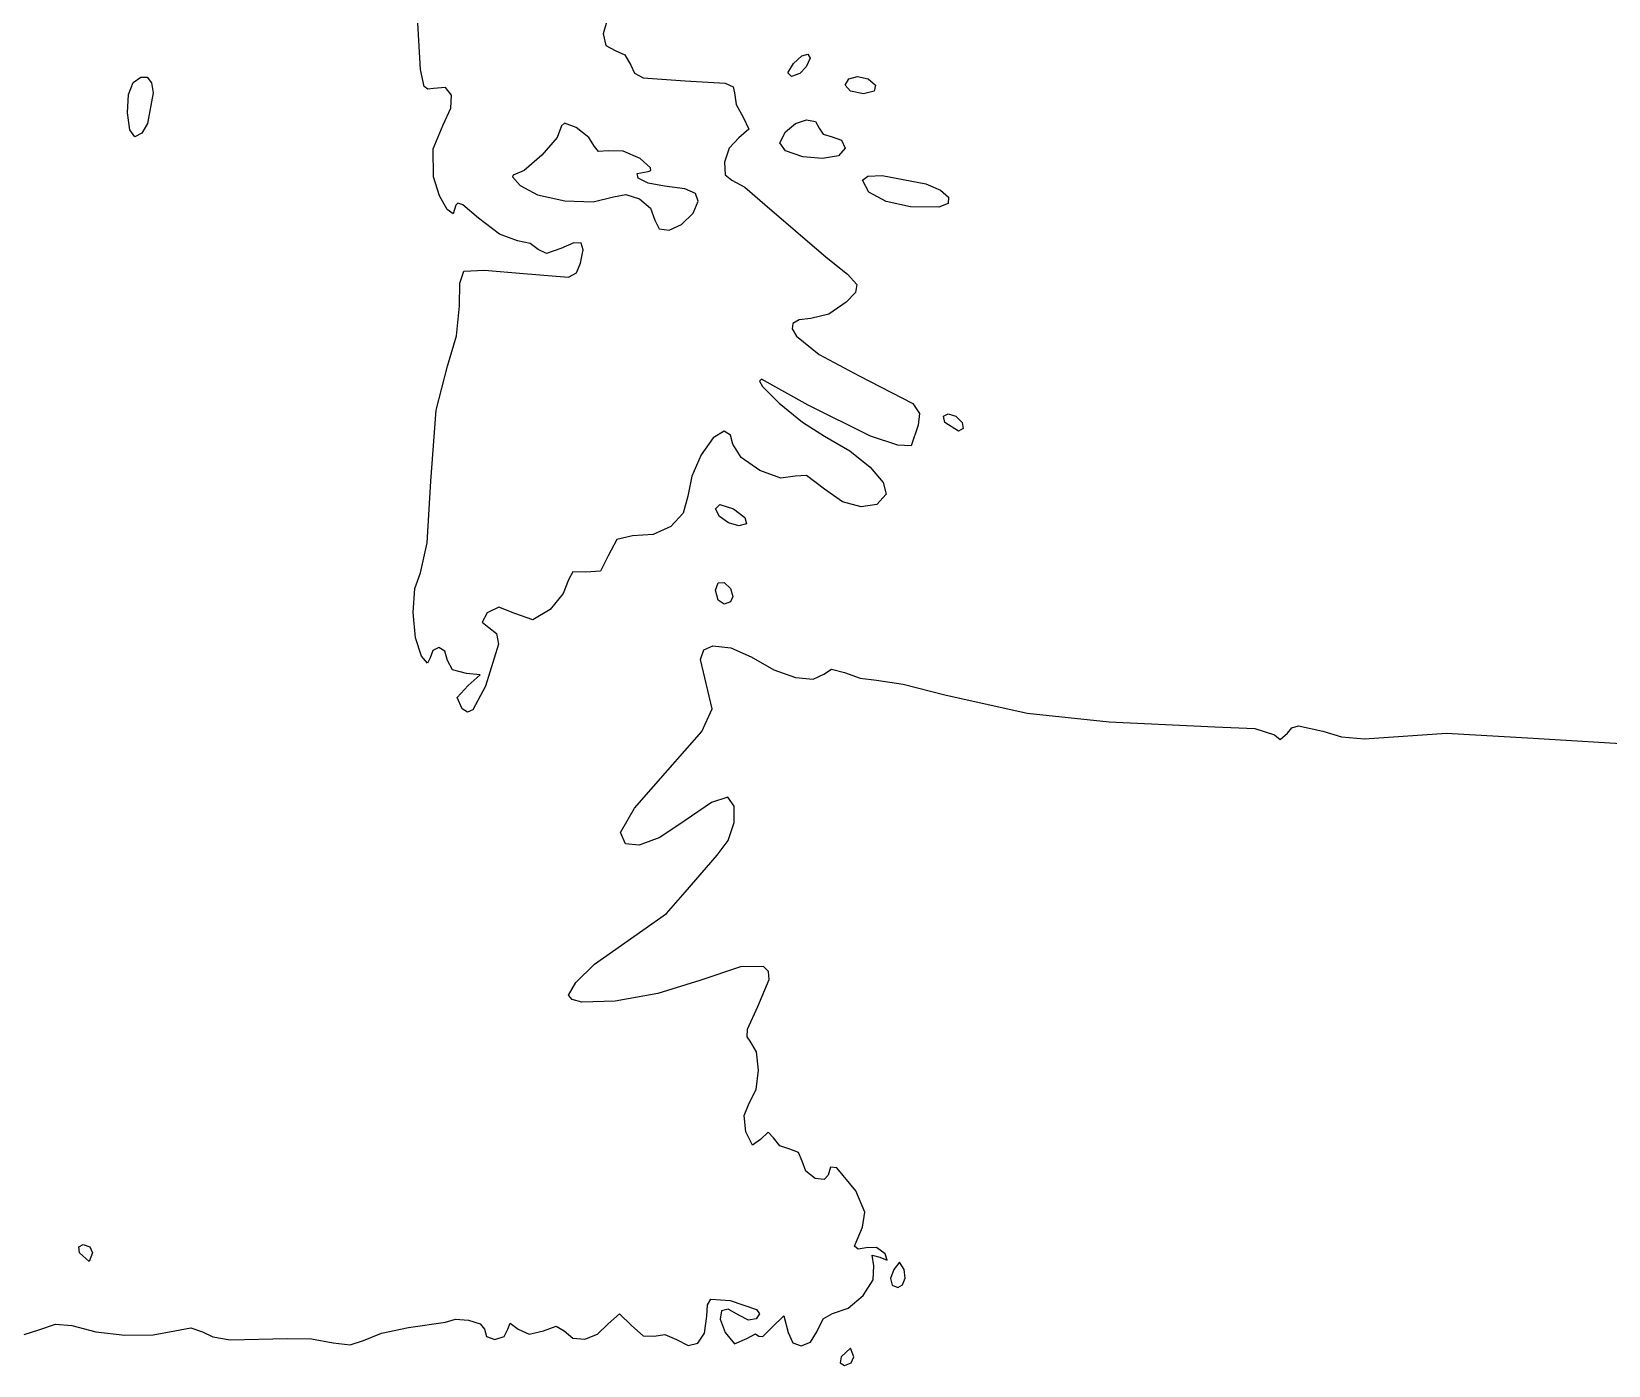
# Model space of a CAD drawing. Extents: x 0 to 282, y 0 to 282.
# Drawn here: x 64.2 to 128.5, y 123.5 to 177.9 of the extents above; entities that cross this region are included whole.
import ezdxf

# ---------------------------------------------------------------- set-up
doc = ezdxf.new("R2010")
doc.units = 0

msp = doc.modelspace()

# ---------------------------------------------------------------- linework, layer by layer
at = {"layer": 'Layer 1'}
for p, q in [((80.045294, 176.318565), (79.904183, 178.682175)), ((87.675234, 178.389449), (87.497742, 177.778152)), ((87.497742, 177.778152), (87.598064, 177.292532)), ((87.598064, 177.292532), (87.982812, 177.094646)), ((87.982812, 177.094646), (88.379687, 176.913848)), ((88.379687, 176.913848), (88.617812, 176.494923)), ((95.246833, 176.565466), (95.592445, 176.880762)), ((95.592445, 176.880762), (95.842145, 176.944703)), ((95.842145, 176.944703), (95.926482, 176.783748)), ((80.190815, 175.626238), (80.045294, 176.318565)), ((88.617812, 176.494923), (88.76664, 176.172462)), ((88.76664, 176.172462), (89.12052, 175.978986)), ((95.026346, 176.18182), (95.246833, 176.565466)), ((95.176277, 176.036299), (95.026346, 176.18182)), ((95.776, 176.424355), (95.515826, 176.150952)), ((95.926482, 176.783748), (95.776, 176.424355)), ((95.776, 176.424355), (95.776, 176.424355)), ((68.142397, 175.29326), (68.32981, 175.789354)), ((68.32981, 175.789354), (68.635184, 176.010943)), ((68.635184, 176.010943), (68.894255, 176.001021)), ((68.894255, 176.001021), (69.073951, 175.779432)), ((69.073951, 175.779432), (69.141199, 175.36602)), ((80.347912, 175.509931), (80.190815, 175.626238)), ((80.574461, 175.542453), (80.347912, 175.509931)), ((81.066697, 175.578833), (80.574461, 175.542453)), ((81.310886, 175.277868), (81.066697, 175.578833)), ((89.12052, 175.978986), (90.840312, 175.859923)), ((90.840312, 175.859923), (92.4675, 175.7585)), ((92.4675, 175.7585), (92.78996, 175.606915)), ((92.78996, 175.606915), (92.851142, 175.366034)), ((95.515826, 176.150952), (95.176277, 176.036299)), ((97.363477, 175.683524), (97.504588, 175.939289)), ((97.575144, 175.44099), (97.363477, 175.683524)), ((97.504588, 175.939289), (97.857366, 176.036302)), ((97.857366, 176.036302), (98.293928, 175.939289)), ((98.293928, 175.939289), (98.5982, 175.683524)), ((98.5982, 175.683524), (98.536464, 175.44099)), ((98.5982, 175.683524), (98.5982, 175.683524)), ((68.100505, 174.545812), (68.142397, 175.29326)), ((69.1412, 175.366024), (68.916304, 174.122481)), ((69.141199, 175.36602), (69.1412, 175.366024)), ((81.283876, 174.738779), (81.310886, 175.277868)), ((92.851142, 175.366034), (92.921698, 174.885374)), ((98.104311, 175.330746), (97.575144, 175.44099)), ((98.536464, 175.44099), (98.104311, 175.330746)), ((68.190904, 173.86451), (68.100505, 174.545812)), ((80.962517, 174.060783), (81.283876, 174.738779)), ((92.921698, 174.885374), (93.20392, 174.378256)), ((93.20392, 174.378256), (93.433226, 173.888776)), ((95.337714, 174.113114), (95.789158, 174.259186)), ((95.789158, 174.259186), (96.154613, 174.200206)), ((68.400366, 173.566854), (68.190904, 173.86451)), ((68.679832, 173.71899), (68.400366, 173.566854)), ((68.916304, 174.122481), (68.679832, 173.71899)), ((80.556823, 173.081823), (80.962517, 174.060783)), ((85.7956, 174.025), (85.615904, 173.547096)), ((85.910235, 174.135246), (85.795582, 174.025003)), ((85.795582, 174.025003), (85.7956, 174.025)), ((86.395305, 173.954447), (85.910235, 174.135246)), ((86.911243, 173.539933), (86.395305, 173.954447)), ((93.433226, 173.888776), (93.027531, 173.531589)), ((94.691139, 173.324325), (94.929264, 173.778526)), ((94.929264, 173.778526), (95.337714, 174.113114)), ((96.154613, 174.200206), (96.305094, 173.919637)), ((96.305094, 173.919637), (96.3051, 173.919636)), ((96.3051, 173.919636), (96.46385, 173.677102)), ((96.46385, 173.677102), (96.834267, 173.566858)), ((80.574461, 171.944113), (80.556823, 173.081823)), ((85.615904, 173.547096), (84.993031, 172.821146)), ((87.136139, 173.178335), (86.911243, 173.539933)), ((87.299299, 172.971078), (87.136139, 173.178335)), ((87.700584, 173.001946), (87.299299, 172.971078)), ((88.313537, 172.988717), (87.700584, 173.001946)), ((89.005864, 172.684446), (88.313537, 172.988717)), ((92.636168, 173.112666), (92.436628, 172.534992)), ((93.027531, 173.531589), (92.636168, 173.112666)), ((94.929264, 173.002414), (94.691139, 173.324325)), ((95.637024, 172.75106), (94.929264, 173.002414)), ((96.834267, 173.566858), (97.204684, 173.430157)), ((97.363434, 173.108247), (97.092235, 172.803976)), ((97.204684, 173.430157), (97.363434, 173.108247)), ((84.993031, 172.821146), (84.277553, 172.194415)), ((89.415968, 172.314029), (89.005864, 172.684446)), ((89.437466, 172.198274), (89.415968, 172.314029)), ((92.436628, 172.534992), (92.461984, 172.023465)), ((96.43739, 172.684914), (95.637024, 172.75106)), ((97.092235, 172.803976), (96.43739, 172.684914)), ((80.821957, 171.161936), (80.574461, 171.944113)), ((83.82004, 172.01417), (83.802401, 171.948024)), ((83.802401, 171.948024), (84.102262, 171.590836)), ((84.277553, 172.194415), (83.82004, 172.01417)), ((88.88239, 172.071494), (89.323364, 172.155279)), ((88.917667, 171.881876), (88.88239, 172.071494)), ((89.323362, 171.679028), (88.917667, 171.881876)), ((89.993642, 171.555556), (89.323362, 171.679028)), ((89.323364, 172.155279), (89.437466, 172.198274)), ((92.461984, 172.023465), (92.745309, 171.802979)), ((92.745309, 171.802979), (93.270067, 171.520757)), ((98.069017, 171.802963), (98.28785, 171.96943)), ((98.330845, 171.314588), (98.069017, 171.802963)), ((98.28785, 171.96943), (98.867177, 171.996991)), ((98.867177, 171.996991), (100.644297, 171.661852)), ((81.125677, 170.607964), (80.821957, 171.161936)), ((84.102262, 171.590836), (84.816638, 171.201678)), ((84.816638, 171.201678), (85.927888, 170.964655)), ((87.078826, 170.92607), (87.912262, 171.132225)), ((87.912262, 171.132225), (88.41497, 171.226483)), ((88.41497, 171.226483), (88.970594, 171.039621)), ((88.970594, 171.039621), (89.420384, 170.660936)), ((90.820467, 171.449172), (89.993642, 171.555556)), ((91.263645, 171.260106), (90.820467, 171.449172)), ((91.362864, 170.945362), (91.263645, 171.260106)), ((93.270067, 171.520757), (94.085869, 170.815201)), ((99.02593, 170.938659), (98.330845, 171.314588)), ((100.644297, 171.661852), (100.6443, 171.661854)), ((100.6443, 171.661854), (101.252842, 171.403886)), ((101.252842, 171.403886), (101.570343, 171.106229)), ((101.570343, 171.106229), (101.557114, 170.84826)), ((81.383095, 170.431023), (81.125677, 170.607964)), ((81.491684, 170.779943), (81.383095, 170.431023)), ((81.565547, 170.860972), (81.491684, 170.779943)), ((81.765088, 170.793172), (81.565547, 170.860972)), ((82.408907, 170.250776), (81.765088, 170.793172)), ((85.927888, 170.964655), (87.078826, 170.92607)), ((89.420384, 170.660936), (89.605592, 170.179724)), ((90.692038, 169.991208), (91.157812, 170.461946)), ((91.157812, 170.461946), (91.362864, 170.945362)), ((94.085869, 170.815201), (96.590589, 168.663251)), ((100.01867, 170.72148), (99.02593, 170.938659)), ((101.173467, 170.709353), (100.01867, 170.72148)), ((101.557114, 170.84826), (101.173467, 170.709353)), ((83.268804, 169.606956), (82.408907, 170.250776)), ((89.605592, 170.179724), (89.773713, 169.817024)), ((89.773713, 169.817024), (90.183267, 169.76521)), ((90.183267, 169.76521), (90.692038, 169.991208)), ((83.996407, 169.333553), (83.268804, 169.606956)), ((84.512345, 169.22331), (83.996407, 169.333553)), ((84.843074, 168.980775), (84.512345, 169.22331)), ((86.293874, 169.244805), (85.760297, 169.016053)), ((86.589325, 169.232127), (86.293874, 169.244805)), ((86.67311, 168.961481), (86.589325, 169.232127)), ((85.182623, 168.813205), (84.843074, 168.980775)), ((85.760297, 169.016053), (85.182623, 168.813205)), ((86.571686, 168.41633), (86.67311, 168.961481)), ((96.590589, 168.663251), (97.456552, 167.974781)), ((81.641617, 167.604942), (81.809186, 168.098829)), ((81.809186, 168.098829), (82.655854, 168.138516)), ((82.655854, 168.138516), (84.243356, 167.992996)), ((84.243356, 167.992996), (86.082214, 167.847475)), ((86.082214, 167.847475), (86.411288, 168.027722)), ((86.411288, 168.027722), (86.571686, 168.41633)), ((97.456552, 167.974781), (97.829725, 167.547587)), ((81.632797, 166.687719), (81.641617, 167.604942)), ((97.786178, 167.219613), (97.401978, 166.828801)), ((97.829725, 167.547587), (97.786178, 167.219613)), ((81.518145, 165.452993), (81.632797, 166.687719)), ((97.401978, 166.828801), (96.692011, 166.348141)), ((95.227433, 165.963393), (95.194705, 165.738084)), ((95.477616, 166.107674), (95.227433, 165.963393)), ((95.955588, 166.158523), (95.477616, 166.107674)), ((96.692011, 166.348141), (95.955588, 166.158523)), ((81.138908, 164.218269), (81.518145, 165.452993)), ((95.194705, 165.738084), (95.369096, 165.444148)), ((95.369096, 165.444148), (96.297895, 164.700009)), ((96.297895, 164.700009), (97.931148, 163.830193)), ((80.684707, 162.42792), (81.138908, 164.218269)), ((93.944756, 163.689086), (93.871651, 163.609298)), ((93.871651, 163.609298), (93.994916, 163.394737)), ((95.849756, 162.630756), (93.944756, 163.689086)), ((93.994916, 163.394737), (94.66354, 162.710126)), ((97.931148, 163.830193), (100.122779, 162.692486)), ((94.66354, 162.710126), (95.616592, 161.932913)), ((100.122779, 162.692486), (100.396733, 162.292304)), ((80.46863, 159.526319), (80.684707, 162.42792)), ((98.398577, 161.365162), (95.849756, 162.630756)), ((100.396733, 162.292304), (100.330038, 161.819363)), ((101.372291, 162.18094), (101.561909, 162.277954)), ((101.420798, 161.925176), (101.372291, 162.18094)), ((101.561909, 162.277954), (101.87059, 162.18094)), ((101.87059, 162.18094), (102.126354, 161.925176)), ((92.427808, 161.572427), (91.973055, 161.292962)), ((92.683572, 161.413677), (92.427808, 161.572427)), ((92.780586, 161.04326), (92.683572, 161.413677)), ((95.616592, 161.932913), (96.520036, 161.360756)), ((100.330038, 161.819363), (100.047816, 160.972696)), ((101.985243, 161.572398), (101.420798, 161.925176)), ((102.174861, 161.682641), (101.985243, 161.572398)), ((102.126354, 161.925176), (102.174861, 161.682641)), ((102.126354, 161.925176), (102.126354, 161.925176)), ((91.973055, 161.292962), (91.488536, 160.6067)), ((93.112969, 160.492044), (92.780586, 161.04326)), ((96.520036, 161.360756), (97.546399, 160.763239)), ((97.546399, 160.763239), (98.380939, 160.099576)), ((99.50101, 160.998603), (98.398577, 161.365162)), ((100.047816, 160.972696), (99.50101, 160.998603)), ((91.488536, 160.6067), (91.103235, 159.741844)), ((93.878607, 159.967286), (93.112969, 160.492044)), ((98.380939, 160.099576), (98.911207, 159.475601)), ((80.30988, 157.021591), (80.46863, 159.526319)), ((91.103235, 159.741844), (90.946138, 158.926597)), ((94.730235, 159.654196), (93.878607, 159.967286)), ((95.320586, 159.73798), (94.730235, 159.654196)), ((95.788021, 159.764439), (95.320586, 159.73798)), ((96.520036, 159.208813), (95.788021, 159.764439)), ((98.911207, 159.475601), (99.024756, 158.997146)), ((90.946138, 158.926597), (90.757071, 158.221591)), ((97.24874, 158.694529), (96.520036, 159.208813)), ((99.024756, 158.997146), (98.653237, 158.578773)), ((90.757071, 158.221591), (90.253812, 157.678643)), ((92.072254, 158.397399), (92.244233, 158.582608)), ((92.231004, 158.085411), (92.072254, 158.397399)), ((92.244233, 158.582608), (92.813088, 158.397399)), ((92.813088, 158.397399), (93.26288, 158.044621)), ((98.010519, 158.481208), (97.24874, 158.694529)), ((98.653237, 158.578773), (98.010519, 158.481208)), ((90.253812, 157.678643), (89.532271, 157.353978)), ((92.601421, 157.832954), (92.231004, 158.085411)), ((93.024754, 157.712789), (92.601421, 157.832954)), ((93.342254, 157.797676), (93.024754, 157.712789)), ((93.26288, 158.044621), (93.342255, 157.797676)), ((93.342255, 157.797676), (93.342254, 157.797676)), ((80.045296, 155.786869), (80.30988, 157.021591)), ((88.048948, 157.149477), (87.70058, 156.492428)), ((88.688358, 157.303817), (88.048948, 157.149477)), ((89.532271, 157.353978), (88.688358, 157.303817)), ((87.70058, 156.492428), (87.38749, 155.866248)), ((79.812684, 155.158483), (80.045296, 155.786869)), ((86.2586, 155.835379), (86.077801, 155.50465)), ((86.783357, 155.82215), (86.2586, 155.835379)), ((87.38749, 155.866248), (86.783357, 155.82215)), ((79.745435, 154.172909), (79.812684, 155.158483)), ((86.077801, 155.50465), (85.866134, 154.944615)), ((92.072198, 155.081288), (92.182441, 155.385559)), ((92.182441, 154.680003), (92.072198, 155.081288)), ((92.182441, 155.385559), (92.424976, 155.398788)), ((92.424976, 155.398788), (92.68074, 155.156253)), ((92.68074, 155.156253), (92.777754, 154.834343)), ((83.233528, 154.397804), (82.761687, 154.164089)), ((83.890577, 154.128811), (83.233528, 154.397804)), ((85.866134, 154.944615), (85.336967, 154.3052)), ((92.424976, 154.516843), (92.182441, 154.680003)), ((92.68074, 154.609447), (92.424976, 154.516843)), ((92.777754, 154.834343), (92.68074, 154.609447)), ((92.777754, 154.834343), (92.777754, 154.834343)), ((79.836937, 153.147647), (79.745435, 154.172909)), ((82.761687, 154.164089), (82.55884, 153.784853)), ((82.55884, 153.784853), (82.832243, 153.564366)), ((84.627001, 153.873047), (83.890577, 154.128811)), ((85.336967, 154.3052), (84.627001, 153.873047)), ((80.080574, 152.400199), (79.836937, 153.147647)), ((82.832243, 153.564366), (83.142577, 153.323485)), ((83.142577, 153.323485), (83.224708, 152.880859)), ((80.336338, 152.113567), (80.080574, 152.400199)), ((80.543595, 152.620685), (80.433352, 152.329643)), ((80.78613, 152.752977), (80.543595, 152.620685)), ((81.041894, 152.594227), (80.78613, 152.752977)), ((81.138908, 152.22381), (81.041894, 152.594227)), ((83.224708, 152.880859), (82.691132, 151.165476)), ((91.462059, 152.263562), (91.591595, 152.654374)), ((91.591595, 152.654374), (91.969177, 152.823597)), ((91.969177, 152.823597), (92.69237, 152.739813)), ((92.69237, 152.739813), (93.521397, 152.364986)), ((80.433352, 152.329643), (80.336338, 152.113567)), ((81.354985, 151.840164), (81.138908, 152.22381)), ((81.91502, 151.694643), (81.354985, 151.840164)), ((91.9339, 150.248317), (91.462059, 152.263562)), ((93.521397, 152.364986), (94.445789, 151.833063)), ((94.445789, 151.833063), (95.333799, 151.522728)), ((96.484737, 151.65943), (96.802238, 151.866687)), ((96.802238, 151.866687), (97.331404, 151.729986)), ((81.544603, 150.711274), (81.985576, 151.200754)), ((82.479465, 151.632907), (81.91502, 151.694643)), ((81.985576, 151.200754), (82.479465, 151.632907)), ((82.691132, 151.165476), (82.175194, 150.204156)), ((95.333799, 151.522728), (96.056443, 151.457133)), ((96.056443, 151.457133), (96.484737, 151.65943)), ((97.331404, 151.729986), (97.970815, 151.491861)), ((97.970815, 151.491861), (98.636684, 151.412486)), ((98.636684, 151.412486), (99.725887, 151.258145)), ((99.725887, 151.258145), (101.423634, 150.812763)), ((81.738631, 150.248253), (81.544603, 150.711274)), ((101.423634, 150.812763), (104.775024, 150.071929)), ((81.961873, 150.113757), (81.738631, 150.248253)), ((82.175194, 150.204156), (81.961873, 150.113757)), ((91.510565, 149.326688), (91.9339, 150.248317)), ((104.775024, 150.071929), (108.126414, 149.719151)), ((90.13473, 147.743597), (91.510565, 149.326688)), ((108.126414, 149.719151), (112.430304, 149.507484)), ((112.430304, 149.507484), (114.057493, 149.441338)), ((114.057493, 149.441338), (114.864474, 149.189984)), ((114.864474, 149.189984), (115.102599, 149.000366)), ((115.102599, 149.000366), (115.393641, 149.260539)), ((115.393641, 149.260539), (115.574991, 149.479923)), ((115.574991, 149.479923), (115.839024, 149.560401)), ((115.839024, 149.560401), (116.840031, 149.331095)), ((116.840031, 149.331095), (117.593544, 149.111711)), ((118.528958, 149.031234), (121.884761, 149.260539)), ((121.884761, 149.260539), (125.412541, 149.048872)), ((117.593544, 149.111711), (118.528958, 149.031234)), ((125.412541, 149.048872), (132.618031, 148.61231)), ((88.767714, 146.195786), (90.13473, 147.743597)), ((92.5689, 146.649987), (91.903031, 146.425091)), ((92.840097, 146.275715), (92.5689, 146.649987)), ((88.19445, 145.203597), (88.767714, 146.195786)), ((91.903031, 146.425091), (90.84029, 145.697486)), ((92.833483, 145.613706), (92.840097, 146.275715)), ((90.84029, 145.697486), (89.801798, 145.005159)), ((92.588743, 144.878935), (92.833483, 145.613706)), ((88.399502, 144.744987), (88.19445, 145.203597)), ((88.961743, 144.68325), (88.399502, 144.744987)), ((89.801798, 145.005159), (88.961743, 144.68325)), ((92.145566, 144.286377), (92.588743, 144.878935)), ((90.840286, 142.769427), (92.145566, 144.286377)), ((90.068584, 141.900714), (90.840286, 142.769427)), ((89.111676, 141.217207), (90.068584, 141.900714)), ((87.144941, 139.841368), (89.111676, 141.217207)), ((86.38316, 139.093919), (87.144941, 139.841368)), ((93.089251, 139.725067), (91.440016, 139.17109)), ((94.024111, 139.739951), (93.089251, 139.725067)), ((94.227784, 139.542134), (94.024111, 139.739951)), ((94.257826, 139.205823), (94.227784, 139.542134)), ((86.077786, 138.571367), (86.38316, 139.093919)), ((91.440016, 139.17109), (89.724081, 138.635859)), ((93.803626, 138.11276), (94.257826, 139.205823)), ((86.222824, 138.390223), (86.077786, 138.571367)), ((86.622939, 138.293002), (86.222824, 138.390223)), ((87.978379, 138.328831), (86.622939, 138.293002)), ((89.724081, 138.635859), (87.978379, 138.328831)), ((93.380292, 137.18231), (93.803626, 138.11276)), ((93.367063, 136.877488), (93.380292, 137.18231)), ((93.486126, 136.70165), (93.367063, 136.877488)), ((93.743543, 136.255167), (93.486126, 136.70165)), ((93.825674, 135.511026), (93.743543, 136.255167)), ((93.729212, 134.727197), (93.825674, 135.511026)), ((93.450848, 134.16165), (93.729212, 134.727197)), ((93.248001, 133.65894), (93.450848, 134.16165)), ((93.309737, 132.99748), (93.248001, 133.65894)), ((93.58314, 132.455084), (93.309737, 132.99748)), ((93.90946, 132.67998), (93.58314, 132.455084)), ((94.213731, 132.979841), (93.90946, 132.67998)), ((94.438627, 132.750536), (94.213731, 132.979841)), ((94.694391, 132.428626), (94.438627, 132.750536)), ((95.108905, 132.291925), (94.694391, 132.428626)), ((95.461683, 132.150814), (95.108905, 132.291925)), ((95.602794, 131.798036), (95.461683, 132.150814)), ((95.761544, 131.392341), (95.602794, 131.798036)), ((96.131961, 131.09248), (95.761544, 131.392341)), ((96.661128, 131.233591), (96.502378, 131.057202)), ((96.758142, 131.556053), (96.661128, 131.233591)), ((97.013906, 131.537863), (96.758142, 131.556053)), ((97.790018, 130.598591), (97.013906, 131.537863)), ((96.502378, 131.057202), (96.131961, 131.09248)), ((98.156025, 129.725463), (97.790018, 130.598591)), ((98.07224, 129.116921), (98.156025, 129.725463)), ((97.74592, 128.336399), (98.07224, 129.116921)), ((66.107879, 128.314261), (66.284268, 128.411275)), ((66.143157, 128.058497), (66.107879, 128.314261)), ((66.531213, 127.705719), (66.143157, 128.058497)), ((66.284268, 128.411275), (66.557671, 128.314261)), ((66.672324, 128.058497), (66.531213, 127.705719)), ((66.557671, 128.314261), (66.672324, 128.058497)), ((66.672324, 128.058497), (66.672324, 128.058497)), ((97.883724, 128.209069), (97.74592, 128.336399)), ((98.213351, 128.270254), (97.883724, 128.209069)), ((98.641095, 128.279073), (98.213351, 128.270254)), ((98.530851, 127.52942), (98.455886, 127.970392)), ((98.455886, 127.970392), (98.777796, 127.882198)), ((98.989463, 128.023309), (98.641095, 128.279073)), ((99.068838, 127.767545), (98.989463, 128.023309)), ((98.499435, 126.95836), (98.530851, 127.52942)), ((98.777796, 127.882198), (99.068838, 127.767545)), ((99.3423, 127.388), (99.214418, 127.017583)), ((99.580425, 127.679042), (99.342299, 127.388)), ((99.342299, 127.388), (99.3423, 127.388)), ((99.765633, 127.388), (99.580425, 127.679042)), ((99.807526, 127.035773), (99.765633, 127.388)), ((98.094293, 126.321155), (98.499435, 126.95836)), ((99.214418, 127.017583), (99.271744, 126.753)), ((99.271744, 126.753), (99.507665, 126.64882)), ((99.507665, 126.64882), (99.703897, 126.766229)), ((99.703897, 126.766229), (99.807526, 127.035773)), ((91.752007, 125.939715), (91.880992, 126.171225)), ((91.880992, 126.171225), (92.674743, 126.118308)), ((92.674743, 126.118308), (93.746304, 125.747891)), ((97.484097, 125.803012), (98.094293, 126.321155)), ((87.700575, 125.165808), (88.163596, 125.580322)), ((88.163596, 125.580322), (88.653076, 125.095252)), ((91.623575, 124.793737), (91.722242, 125.483308)), ((91.722242, 125.483308), (91.752007, 125.939715)), ((92.321959, 125.694974), (92.26353, 125.359835)), ((92.592056, 125.76553), (92.321959, 125.694974)), ((93.027517, 125.518585), (92.592056, 125.76553)), ((93.419983, 125.315738), (93.027517, 125.518585)), ((93.860404, 125.572605), (93.733073, 125.377474)), ((93.746304, 125.747891), (93.860404, 125.572605)), ((94.368073, 125.024695), (94.861962, 125.500945)), ((94.861962, 125.500945), (95.038351, 124.813028)), ((96.467104, 125.377473), (96.837521, 125.58914)), ((96.837521, 125.58914), (97.484097, 125.803012)), ((63.883091, 124.733654), (64.487773, 124.918863)), ((64.487773, 124.918863), (65.158052, 125.152579)), ((65.158052, 125.152579), (65.828333, 125.095252)), ((65.828333, 125.095252), (66.806738, 124.838937)), ((66.806738, 124.838937), (67.993505, 124.711606)), ((69.147201, 124.723181), (70.026393, 124.883585)), ((70.026393, 124.883585), (70.683442, 125.011467)), ((70.683442, 125.011467), (71.155283, 124.848307)), ((71.155283, 124.848307), (71.571451, 124.635538)), ((77.716943, 124.495529), (78.448957, 124.786571)), ((78.448957, 124.786571), (79.551393, 125.024696)), ((79.551393, 125.024696), (81.068343, 125.236363)), ((81.068343, 125.236363), (81.470179, 125.355977)), ((81.470179, 125.355977), (82.007615, 125.320148)), ((82.007615, 125.320148), (82.472289, 125.171871)), ((82.472289, 125.171871), (82.655843, 124.954141)), ((82.655843, 124.954141), (82.735218, 124.64987)), ((83.449594, 124.64987), (83.608344, 124.954141)), ((83.608344, 124.954141), (83.700948, 125.192266)), ((83.700948, 125.192266), (84.031678, 124.954141)), ((84.031678, 124.954141), (84.477061, 124.746884)), ((84.477061, 124.746884), (85.054738, 124.883586)), ((85.054738, 124.883586), (85.570676, 125.068794)), ((85.570676, 125.068794), (85.901405, 124.883586)), ((85.901405, 124.883586), (86.2619, 124.590339)), ((86.748073, 124.548446), (87.260704, 124.744679)), ((87.260704, 124.744679), (87.700575, 125.165808)), ((88.653076, 125.095252), (89.124916, 124.685147)), ((91.356236, 124.385286), (91.623575, 124.793737)), ((92.26353, 125.359835), (92.463072, 124.813029)), ((92.463072, 124.813029), (92.851127, 124.358827)), ((93.345017, 124.566084), (93.697795, 124.764522)), ((93.733073, 125.377474), (93.419983, 125.315738)), ((93.697795, 124.764522), (93.838906, 124.671917)), ((93.997656, 124.649868), (94.368073, 125.024695)), ((95.038351, 124.813028), (95.220252, 124.401821)), ((95.941243, 124.426075), (96.202521, 124.848306)), ((96.202521, 124.848306), (96.467104, 125.377473)), ((67.993505, 124.711606), (69.147201, 124.723181)), ((71.571451, 124.635538), (72.288583, 124.521987)), ((72.288583, 124.521987), (74.612503, 124.566085)), ((74.612503, 124.566085), (75.60028, 124.557266)), ((75.60028, 124.557266), (76.482223, 124.389696)), ((76.482223, 124.389696), (77.178959, 124.310321)), ((77.178959, 124.310321), (77.716943, 124.495529)), ((82.735218, 124.64987), (83.079177, 124.530807)), ((83.079177, 124.530807), (83.449594, 124.64987)), ((86.2619, 124.590339), (86.748073, 124.548446)), ((89.124916, 124.685147), (89.570299, 124.671918)), ((89.570299, 124.671918), (90.002452, 124.733654)), ((90.002452, 124.733654), (90.487522, 124.530807)), ((90.487522, 124.530807), (90.96322, 124.287721)), ((90.96322, 124.287721), (91.356236, 124.385286)), ((92.851127, 124.358827), (93.345017, 124.566084)), ((93.838906, 124.671917), (93.997656, 124.649868)), ((95.220252, 124.401821), (95.567518, 124.275041)), ((95.567518, 124.275041), (95.941243, 124.426075)), ((97.578356, 124.177778), (97.1903, 123.825)), ((97.719467, 123.825), (97.578356, 124.177778)), ((97.1903, 123.825), (97.155022, 123.582465)), ((97.155022, 123.582465), (97.331411, 123.472222)), ((97.1903, 123.825), (97.1903, 123.825)), ((97.331411, 123.472222), (97.604814, 123.582465)), ((97.604814, 123.582465), (97.719467, 123.825))]:
    msp.add_line(p, q, dxfattribs=at)

doc.saveas('drawing.dxf')
